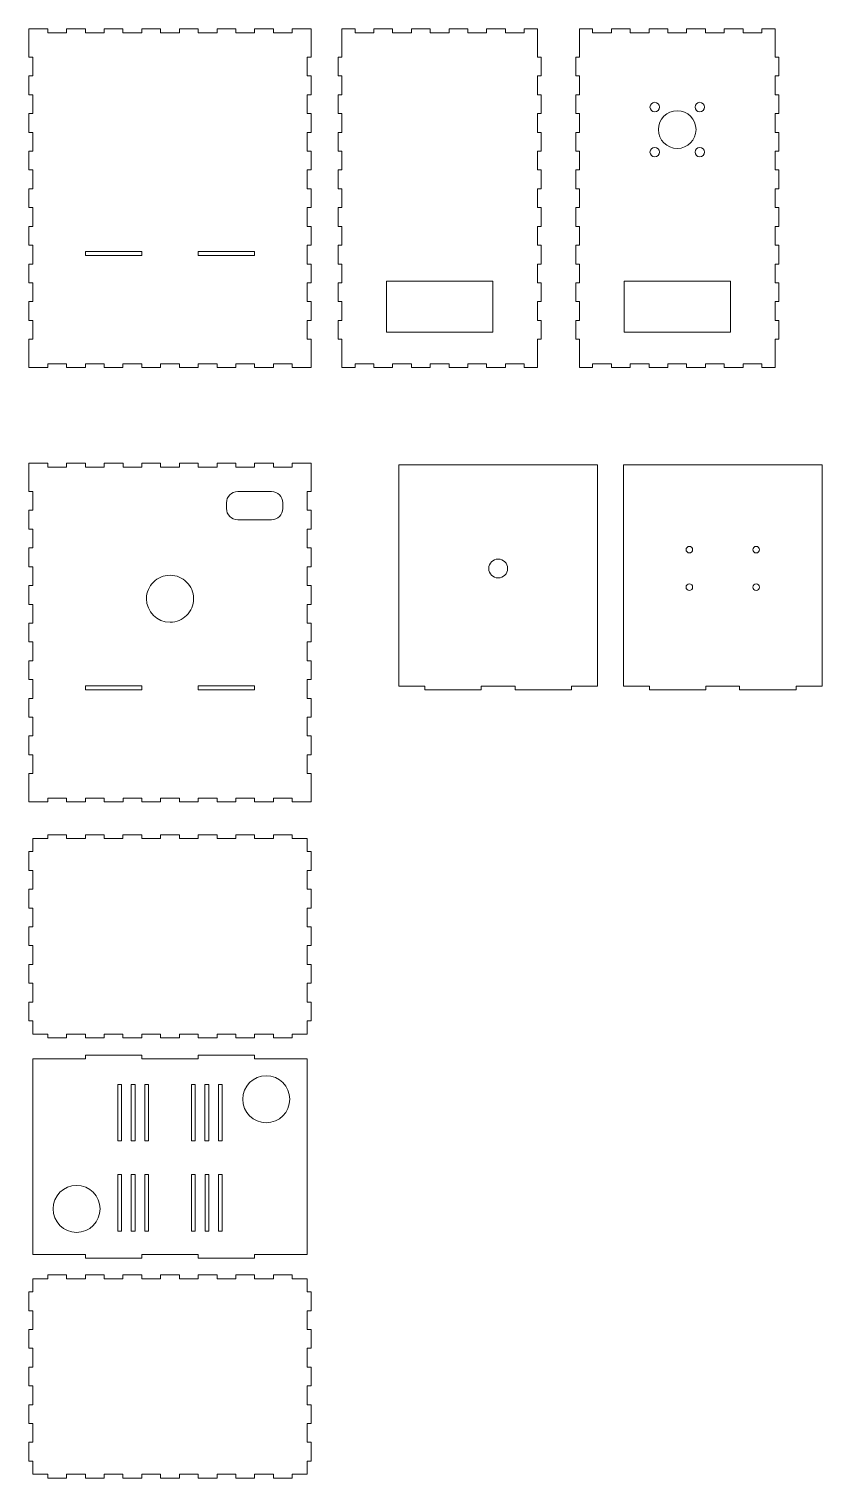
# Model space of a CAD drawing. Header units: millimetres. Extents: x 39 to 461, y -810 to -40.
import ezdxf

# ---------------------------------------------------------------- set-up
doc = ezdxf.new("R2010")
doc.units = ezdxf.units.MM
doc.header["$MEASUREMENT"] = 0
doc.layers.add('Layer 1', color=7, linetype='Continuous', lineweight=0)

msp = doc.modelspace()

# ---------------------------------------------------------------- linework, layer by layer
at = {"layer": 'Layer 1', "color": 250, "lineweight": 9, "true_color": 0x231f20}
for points in [[(309.48, -64.64), (309.48, -74.64), (311.48, -74.64), (311.48, -84.64), (309.48, -84.64), (309.48, -94.64), (311.48, -94.64), (311.48, -104.64), (309.48, -104.64), (309.48, -114.64), (311.48, -114.64), (311.48, -124.64), (309.48, -124.64), (309.48, -134.64), (311.48, -134.64), (311.48, -144.64), (309.48, -144.64), (309.48, -154.64), (311.48, -154.64), (311.48, -164.64), (309.48, -164.64), (309.48, -174.64), (311.48, -174.64), (311.48, -184.64), (309.48, -184.64), (309.48, -194.64), (311.48, -194.64), (311.48, -204.64), (309.48, -204.64), (309.48, -219.65), (302.46, -219.65), (302.46, -217.65), (292.46, -217.65), (292.46, -219.65), (282.46, -219.65), (282.46, -217.65), (272.46, -217.65), (272.46, -219.65), (262.46, -219.65), (262.46, -217.65), (252.46, -217.65), (252.46, -219.65), (242.46, -219.65), (242.46, -217.65), (232.46, -217.65), (232.46, -219.65), (222.46, -219.65), (222.46, -217.65), (212.46, -217.65), (212.46, -219.65), (205.48, -219.65), (205.48, -204.64), (203.48, -204.64), (203.48, -194.64), (205.48, -194.64), (205.48, -184.64), (203.48, -184.64), (203.48, -174.64), (205.48, -174.64), (205.48, -164.64), (203.48, -164.64), (203.48, -154.64), (205.48, -154.64), (205.48, -144.64), (203.48, -144.64), (203.48, -134.64), (205.48, -134.64), (205.48, -124.64), (203.48, -124.64), (203.48, -114.64), (205.48, -114.64), (205.48, -104.64), (203.48, -104.64), (203.48, -94.64), (205.48, -94.64), (205.48, -84.64), (203.48, -84.64), (203.48, -74.64), (205.48, -74.64), (205.48, -64.64), (203.48, -64.64), (203.48, -54.64), (205.48, -54.64), (205.48, -39.65), (212.46, -39.65), (212.46, -41.65), (222.46, -41.65), (222.46, -39.65), (232.46, -39.65), (232.46, -41.65), (242.46, -41.65), (242.46, -39.65), (252.46, -39.65), (252.46, -41.65), (262.46, -41.65), (262.46, -39.65), (272.46, -39.65), (272.46, -41.65), (282.46, -41.65), (282.46, -39.65), (292.46, -39.65), (292.46, -41.65), (302.46, -41.65), (302.46, -39.65), (309.48, -39.65), (309.48, -54.64), (311.48, -54.64), (311.48, -64.64)], [(435.81, -64.64), (435.81, -74.64), (437.81, -74.64), (437.81, -84.64), (435.81, -84.64), (435.81, -94.64), (437.81, -94.64), (437.81, -104.64), (435.81, -104.64), (435.81, -114.64), (437.81, -114.64), (437.81, -124.64), (435.81, -124.64), (435.81, -134.64), (437.81, -134.64), (437.81, -144.64), (435.81, -144.64), (435.81, -154.64), (437.81, -154.64), (437.81, -164.64), (435.81, -164.64), (435.81, -174.64), (437.81, -174.64), (437.81, -184.64), (435.81, -184.64), (435.81, -194.64), (437.81, -194.64), (437.81, -204.64), (435.81, -204.64), (435.81, -219.65), (428.8, -219.65), (428.8, -217.65), (418.79, -217.65), (418.79, -219.65), (408.8, -219.65), (408.8, -217.65), (398.8, -217.65), (398.8, -219.65), (388.79, -219.65), (388.79, -217.65), (378.8, -217.65), (378.8, -219.65), (368.8, -219.65), (368.8, -217.65), (358.8, -217.65), (358.8, -219.65), (348.8, -219.65), (348.8, -217.65), (338.8, -217.65), (338.8, -219.65), (331.81, -219.65), (331.81, -204.64), (329.81, -204.64), (329.81, -194.64), (331.81, -194.64), (331.81, -184.64), (329.81, -184.64), (329.81, -174.64), (331.81, -174.64), (331.81, -164.64), (329.81, -164.64), (329.81, -154.64), (331.81, -154.64), (331.81, -144.64), (329.81, -144.64), (329.81, -134.64), (331.81, -134.64), (331.81, -124.64), (329.81, -124.64), (329.81, -114.64), (331.81, -114.64), (331.81, -104.64), (329.81, -104.64), (329.81, -94.64), (331.81, -94.64), (331.81, -84.64), (329.81, -84.64), (329.81, -74.64), (331.81, -74.64), (331.81, -64.64), (329.81, -64.64), (329.81, -54.64), (331.81, -54.64), (331.81, -39.65), (338.8, -39.65), (338.8, -41.65), (348.8, -41.65), (348.8, -39.65), (358.8, -39.65), (358.8, -41.65), (368.8, -41.65), (368.8, -39.65), (378.8, -39.65), (378.8, -41.65), (388.79, -41.65), (388.79, -39.65), (398.8, -39.65), (398.8, -41.65), (408.8, -41.65), (408.8, -39.65), (418.79, -39.65), (418.79, -41.65), (428.8, -41.65), (428.8, -39.65), (435.81, -39.65), (435.81, -54.64), (437.81, -54.64), (437.81, -64.64)], [(99.08, -160.05), (69.08, -160.05), (69.08, -158.05), (99.08, -158.05)], [(159.08, -160.05), (129.08, -160.05), (129.08, -158.05), (159.08, -158.05)], [(285.74, -200.87), (229.21, -200.87), (229.21, -173.85), (285.74, -173.85)], [(412.08, -200.87), (355.54, -200.87), (355.54, -173.85), (412.08, -173.85)], [(341.4, -271.49), (341.4, -389.09), (327.6, -389.09), (327.6, -391.05), (297.6, -391.05), (297.6, -389.09), (279.6, -389.09), (279.6, -391.05), (249.6, -391.05), (249.6, -389.09), (235.8, -389.09), (235.8, -271.49)], [(460.8, -271.49), (460.8, -389.09), (447, -389.09), (447, -391.05), (417, -391.05), (417, -389.09), (399, -389.09), (399, -391.05), (369, -391.05), (369, -389.09), (355.2, -389.09), (355.2, -271.49)], [(99.08, -391.06), (69.08, -391.06), (69.08, -389.05), (99.08, -389.05)], [(159.08, -391.06), (129.08, -391.06), (129.08, -389.05), (159.08, -389.05)], [(187.08, -587.44), (187.08, -691.44), (159.08, -691.44), (159.08, -693.44), (129.08, -693.44), (129.08, -691.44), (99.08, -691.44), (99.08, -693.44), (69.08, -693.44), (69.08, -691.44), (41.08, -691.44), (41.08, -587.44), (69.08, -587.44), (69.08, -585.44), (99.08, -585.44), (99.08, -587.44), (129.08, -587.44), (129.08, -585.44), (159.08, -585.44), (159.08, -587.44)], [(88.27, -600.95), (88.27, -630.95), (86.27, -630.95), (86.27, -600.95)], [(95.48, -600.95), (95.48, -630.95), (93.48, -630.95), (93.48, -600.95)], [(102.68, -600.95), (102.68, -630.95), (100.68, -630.95), (100.68, -600.95)], [(127.47, -600.95), (127.47, -630.95), (125.47, -630.95), (125.47, -600.95)], [(134.67, -600.95), (134.67, -630.95), (132.67, -630.95), (132.67, -600.95)], [(141.87, -600.95), (141.87, -630.95), (139.87, -630.95), (139.87, -600.95)], [(88.28, -648.95), (88.28, -678.95), (86.28, -678.95), (86.28, -648.95)], [(95.48, -648.95), (95.48, -678.95), (93.48, -678.95), (93.48, -648.95)], [(102.68, -648.95), (102.68, -678.95), (100.68, -678.95), (100.68, -648.95)], [(127.48, -648.95), (127.48, -678.95), (125.48, -678.95), (125.48, -648.95)], [(134.68, -648.95), (134.68, -678.95), (132.68, -678.95), (132.68, -648.95)], [(141.88, -648.95), (141.88, -678.95), (139.88, -678.95), (139.88, -648.95)]]:
    msp.add_lwpolyline(points, close=True, dxfattribs=at)
for points, knots in [([(189.08, -54.64), (189.08, -54.64), (189.08, -39.65), (189.08, -39.65), (189.08, -39.65), (179.08, -39.65), (179.08, -39.65), (179.08, -39.65), (179.08, -41.65), (179.08, -41.65), (179.08, -41.65), (169.07, -41.65), (169.07, -41.65), (169.07, -41.65), (169.07, -39.65), (169.07, -39.65), (169.07, -39.65), (159.08, -39.65), (159.08, -39.65), (159.08, -39.65), (159.08, -41.65), (159.08, -41.65), (159.08, -41.65), (149.08, -41.65), (149.08, -41.65), (149.08, -41.65), (149.08, -39.65), (149.08, -39.65), (149.08, -39.65), (139.07, -39.65), (139.07, -39.65), (139.07, -39.65), (139.07, -41.65), (139.07, -41.65), (139.07, -41.65), (129.08, -41.65), (129.08, -41.65), (129.08, -41.65), (129.08, -39.65), (129.08, -39.65), (129.08, -39.65), (119.07, -39.65), (119.07, -39.65), (119.07, -39.65), (119.07, -41.65), (119.07, -41.65), (119.07, -41.65), (109.07, -41.65), (109.07, -41.65), (109.07, -41.65), (109.07, -39.65), (109.07, -39.65), (109.07, -39.65), (99.08, -39.65), (99.08, -39.65), (99.08, -39.65), (99.08, -41.65), (99.08, -41.65), (99.08, -41.65), (89.07, -41.65), (89.07, -41.65), (89.07, -41.65), (89.07, -39.65), (89.07, -39.65), (89.07, -39.65), (79.07, -39.65), (79.07, -39.65), (79.07, -39.65), (79.07, -41.65), (79.07, -41.65), (79.07, -41.65), (69.08, -41.65), (69.08, -41.65), (69.08, -41.65), (69.08, -39.65), (69.08, -39.65), (69.08, -39.65), (59.07, -39.65), (59.07, -39.65), (59.07, -39.65), (59.07, -41.65), (59.07, -41.65), (59.07, -41.65), (49.08, -41.65), (49.08, -41.65), (49.08, -41.65), (49.08, -39.65), (49.08, -39.65), (49.08, -39.65), (39.08, -39.65), (39.08, -39.65), (39.08, -39.65), (39.08, -54.64), (39.08, -54.64), (39.08, -54.64), (41.08, -54.64), (41.08, -54.64), (41.08, -54.64), (41.08, -64.64), (41.08, -64.64), (41.08, -64.64), (39.08, -64.64), (39.08, -64.64), (39.08, -64.64), (39.08, -74.64), (39.08, -74.64), (39.08, -74.64), (41.08, -74.64), (41.08, -74.64), (41.08, -74.64), (41.08, -84.64), (41.08, -84.64), (41.08, -84.64), (39.08, -84.64), (39.08, -84.64), (39.08, -84.64), (39.08, -94.64), (39.08, -94.64), (39.08, -94.64), (41.08, -94.64), (41.08, -94.64), (41.08, -94.64), (41.08, -104.64), (41.08, -104.64), (41.08, -104.64), (39.08, -104.64), (39.08, -104.64), (39.08, -104.64), (39.08, -114.64), (39.08, -114.64), (39.08, -114.64), (41.08, -114.64), (41.08, -114.64), (41.08, -114.64), (41.08, -124.64), (41.08, -124.64), (41.08, -124.64), (39.08, -124.64), (39.08, -124.64), (39.08, -124.64), (39.08, -134.64), (39.08, -134.64), (39.08, -134.64), (41.08, -134.64), (41.08, -134.64), (41.08, -134.64), (41.08, -144.64), (41.08, -144.64), (41.08, -144.64), (39.08, -144.64), (39.08, -144.64), (39.08, -144.64), (39.08, -154.64), (39.08, -154.64), (39.08, -154.64), (41.08, -154.64), (41.08, -154.64), (41.08, -154.64), (41.08, -164.64), (41.08, -164.64), (41.08, -164.64), (39.08, -164.64), (39.08, -164.64), (39.08, -164.64), (39.08, -174.64), (39.08, -174.64), (39.08, -174.64), (41.08, -174.64), (41.08, -174.64), (41.08, -174.64), (41.08, -184.64), (41.08, -184.64), (41.08, -184.64), (39.08, -184.64), (39.08, -184.64), (39.08, -184.64), (39.08, -194.64), (39.08, -194.64), (39.08, -194.64), (41.08, -194.64), (41.08, -194.64), (41.08, -194.64), (41.08, -204.64), (41.08, -204.64), (41.08, -204.64), (39.08, -204.64), (39.08, -204.64), (39.08, -204.64), (39.08, -219.65), (39.08, -219.65), (39.08, -219.65), (49.08, -219.65), (49.08, -219.65), (49.08, -219.65), (49.08, -217.65), (49.08, -217.65), (49.08, -217.65), (59.07, -217.65), (59.07, -217.65), (59.07, -217.65), (59.07, -219.65), (59.07, -219.65), (59.07, -219.65), (69.08, -219.65), (69.08, -219.65), (69.08, -219.65), (69.08, -217.65), (69.08, -217.65), (69.08, -217.65), (79.07, -217.65), (79.07, -217.65), (79.07, -217.65), (79.07, -219.65), (79.07, -219.65), (79.07, -219.65), (89.07, -219.65), (89.07, -219.65), (89.07, -219.65), (89.07, -217.65), (89.07, -217.65), (89.07, -217.65), (99.08, -217.65), (99.08, -217.65), (99.08, -217.65), (99.08, -219.65), (99.08, -219.65), (99.08, -219.65), (109.07, -219.65), (109.07, -219.65), (109.07, -219.65), (109.07, -217.65), (109.07, -217.65), (109.07, -217.65), (119.07, -217.65), (119.07, -217.65), (119.07, -217.65), (119.07, -219.65), (119.07, -219.65), (119.07, -219.65), (129.08, -219.65), (129.08, -219.65), (129.08, -219.65), (129.08, -217.65), (129.08, -217.65), (129.08, -217.65), (139.07, -217.65), (139.07, -217.65), (139.07, -217.65), (139.07, -219.65), (139.07, -219.65), (139.07, -219.65), (149.08, -219.65), (149.08, -219.65), (149.08, -219.65), (149.08, -217.65), (149.08, -217.65), (149.08, -217.65), (159.08, -217.65), (159.08, -217.65), (159.08, -217.65), (159.08, -219.65), (159.08, -219.65), (159.08, -219.65), (169.07, -219.65), (169.07, -219.65), (169.07, -219.65), (169.07, -217.65), (169.07, -217.65), (169.07, -217.65), (179.08, -217.65), (179.08, -217.65), (179.08, -217.65), (179.08, -219.65), (179.08, -219.65), (179.08, -219.65), (189.08, -219.65), (189.08, -219.65), (189.08, -219.65), (189.08, -204.64), (189.08, -204.64), (189.08, -204.64), (187.08, -204.64), (187.08, -204.64), (187.08, -204.64), (187.08, -194.64), (187.08, -194.64), (187.08, -194.64), (189.08, -194.64), (189.08, -194.64), (189.08, -194.64), (189.08, -184.64), (189.08, -184.64), (189.08, -184.64), (187.08, -184.64), (187.08, -184.64), (187.08, -184.64), (187.08, -174.64), (187.08, -174.64), (187.08, -174.64), (189.08, -174.64), (189.08, -174.64), (189.08, -174.64), (189.08, -164.64), (189.08, -164.64), (189.08, -164.64), (187.08, -164.64), (187.08, -164.64), (187.08, -164.64), (187.08, -154.64), (187.08, -154.64), (187.08, -154.64), (189.08, -154.64), (189.08, -154.64), (189.08, -154.64), (189.08, -144.64), (189.08, -144.64), (189.08, -144.64), (187.08, -144.64), (187.08, -144.64), (187.08, -144.64), (187.08, -134.64), (187.08, -134.64), (187.08, -134.64), (189.08, -134.64), (189.08, -134.64), (189.08, -134.64), (189.08, -124.64), (189.08, -124.64), (189.08, -124.64), (187.08, -124.64), (187.08, -124.64), (187.08, -124.64), (187.08, -114.64), (187.08, -114.64), (187.08, -114.64), (189.08, -114.64), (189.08, -114.64), (189.08, -114.64), (189.08, -104.64), (189.08, -104.64), (189.08, -104.64), (187.08, -104.64), (187.08, -104.64), (187.08, -104.64), (187.08, -94.64), (187.08, -94.64), (187.08, -94.64), (189.08, -94.64), (189.08, -94.64), (189.08, -94.64), (189.08, -84.64), (189.08, -84.64), (189.08, -84.64), (187.08, -84.64), (187.08, -84.64), (187.08, -84.64), (187.08, -74.64), (187.08, -74.64), (187.08, -74.64), (189.08, -74.64), (189.08, -74.64), (189.08, -74.64), (189.08, -64.64), (189.08, -64.64), (189.08, -64.64), (187.08, -64.64), (187.08, -64.64), (187.08, -64.64), (187.08, -54.64), (187.08, -54.64), (187.08, -54.64), (189.08, -54.64), (189.08, -54.64)], [0, 0, 0, 0, 1, 1, 1, 2, 2, 2, 3, 3, 3, 4, 4, 4, 5, 5, 5, 6, 6, 6, 7, 7, 7, 8, 8, 8, 9, 9, 9, 10, 10, 10, 11, 11, 11, 12, 12, 12, 13, 13, 13, 14, 14, 14, 15, 15, 15, 16, 16, 16, 17, 17, 17, 18, 18, 18, 19, 19, 19, 20, 20, 20, 21, 21, 21, 22, 22, 22, 23, 23, 23, 24, 24, 24, 25, 25, 25, 26, 26, 26, 27, 27, 27, 28, 28, 28, 29, 29, 29, 30, 30, 30, 31, 31, 31, 32, 32, 32, 33, 33, 33, 34, 34, 34, 35, 35, 35, 36, 36, 36, 37, 37, 37, 38, 38, 38, 39, 39, 39, 40, 40, 40, 41, 41, 41, 42, 42, 42, 43, 43, 43, 44, 44, 44, 45, 45, 45, 46, 46, 46, 47, 47, 47, 48, 48, 48, 49, 49, 49, 50, 50, 50, 51, 51, 51, 52, 52, 52, 53, 53, 53, 54, 54, 54, 55, 55, 55, 56, 56, 56, 57, 57, 57, 58, 58, 58, 59, 59, 59, 60, 60, 60, 61, 61, 61, 62, 62, 62, 63, 63, 63, 64, 64, 64, 65, 65, 65, 66, 66, 66, 67, 67, 67, 68, 68, 68, 69, 69, 69, 70, 70, 70, 71, 71, 71, 72, 72, 72, 73, 73, 73, 74, 74, 74, 75, 75, 75, 76, 76, 76, 77, 77, 77, 78, 78, 78, 79, 79, 79, 80, 80, 80, 81, 81, 81, 82, 82, 82, 83, 83, 83, 84, 84, 84, 85, 85, 85, 86, 86, 86, 87, 87, 87, 88, 88, 88, 89, 89, 89, 90, 90, 90, 91, 91, 91, 92, 92, 92, 93, 93, 93, 94, 94, 94, 95, 95, 95, 96, 96, 96, 97, 97, 97, 98, 98, 98, 99, 99, 99, 100, 100, 100, 101, 101, 101, 102, 102, 102, 103, 103, 103, 104, 104, 104, 105, 105, 105, 106, 106, 106, 107, 107, 107, 108, 108, 108, 109, 109, 109, 110, 110, 110, 111, 111, 111, 112, 112, 112, 113, 113, 113, 114, 114, 114, 115, 115, 115, 116, 116, 116, 117, 117, 117, 118, 118, 118, 119, 119, 119, 120, 120, 120, 121, 121, 121, 122, 122, 122, 123, 123, 123, 124, 124, 124, 124]), ([(371.81, -83.65), (371.81, -83.65), (371.81, -83.65), (371.81, -83.65), (370.43, -83.65), (369.31, -82.53), (369.31, -81.15), (369.31, -81.15), (369.31, -81.15), (369.31, -81.15), (369.31, -79.77), (370.43, -78.65), (371.81, -78.65), (371.81, -78.65), (371.81, -78.65), (371.81, -78.65), (373.19, -78.65), (374.31, -79.77), (374.31, -81.15), (374.31, -81.15), (374.31, -81.15), (374.31, -81.15), (374.31, -82.53), (373.19, -83.65), (371.81, -83.65)], [0, 0, 0, 0, 1, 1, 1, 2, 2, 2, 3, 3, 3, 4, 4, 4, 5, 5, 5, 6, 6, 6, 7, 7, 7, 8, 8, 8, 8]), ([(383.81, -103.15), (383.81, -103.15), (383.81, -103.15), (383.81, -103.15), (378.29, -103.15), (373.81, -98.67), (373.81, -93.15), (373.81, -93.15), (373.81, -93.15), (373.81, -93.15), (373.81, -87.62), (378.29, -83.15), (383.81, -83.15), (383.81, -83.15), (383.81, -83.15), (383.81, -83.15), (389.33, -83.15), (393.81, -87.62), (393.81, -93.15), (393.81, -93.15), (393.81, -93.15), (393.81, -93.15), (393.81, -98.67), (389.33, -103.15), (383.81, -103.15)], [0, 0, 0, 0, 1, 1, 1, 2, 2, 2, 3, 3, 3, 4, 4, 4, 5, 5, 5, 6, 6, 6, 7, 7, 7, 8, 8, 8, 8]), ([(395.81, -83.65), (395.81, -83.65), (395.81, -83.65), (395.81, -83.65), (394.43, -83.65), (393.31, -82.53), (393.31, -81.15), (393.31, -81.15), (393.31, -81.15), (393.31, -81.15), (393.31, -79.77), (394.43, -78.65), (395.81, -78.65), (395.81, -78.65), (395.81, -78.65), (395.81, -78.65), (397.19, -78.65), (398.31, -79.77), (398.31, -81.15), (398.31, -81.15), (398.31, -81.15), (398.31, -81.15), (398.31, -82.53), (397.19, -83.65), (395.81, -83.65)], [0, 0, 0, 0, 1, 1, 1, 2, 2, 2, 3, 3, 3, 4, 4, 4, 5, 5, 5, 6, 6, 6, 7, 7, 7, 8, 8, 8, 8]), ([(371.81, -107.65), (371.81, -107.65), (371.81, -107.65), (371.81, -107.65), (370.43, -107.65), (369.31, -106.53), (369.31, -105.15), (369.31, -105.15), (369.31, -105.15), (369.31, -105.15), (369.31, -103.77), (370.43, -102.65), (371.81, -102.65), (371.81, -102.65), (371.81, -102.65), (371.81, -102.65), (373.19, -102.65), (374.31, -103.77), (374.31, -105.15), (374.31, -105.15), (374.31, -105.15), (374.31, -105.15), (374.31, -106.53), (373.19, -107.65), (371.81, -107.65)], [0, 0, 0, 0, 1, 1, 1, 2, 2, 2, 3, 3, 3, 4, 4, 4, 5, 5, 5, 6, 6, 6, 7, 7, 7, 8, 8, 8, 8]), ([(395.81, -107.65), (395.81, -107.65), (395.81, -107.65), (395.81, -107.65), (394.43, -107.65), (393.31, -106.53), (393.31, -105.15), (393.31, -105.15), (393.31, -105.15), (393.31, -105.15), (393.31, -103.77), (394.43, -102.65), (395.81, -102.65), (395.81, -102.65), (395.81, -102.65), (395.81, -102.65), (397.19, -102.65), (398.31, -103.77), (398.31, -105.15), (398.31, -105.15), (398.31, -105.15), (398.31, -105.15), (398.31, -106.53), (397.19, -107.65), (395.81, -107.65)], [0, 0, 0, 0, 1, 1, 1, 2, 2, 2, 3, 3, 3, 4, 4, 4, 5, 5, 5, 6, 6, 6, 7, 7, 7, 8, 8, 8, 8]), ([(189.08, -285.65), (189.08, -285.65), (189.08, -270.65), (189.08, -270.65), (189.08, -270.65), (179.08, -270.65), (179.08, -270.65), (179.08, -270.65), (179.08, -272.66), (179.08, -272.66), (179.08, -272.66), (169.07, -272.66), (169.07, -272.66), (169.07, -272.66), (169.07, -270.65), (169.07, -270.65), (169.07, -270.65), (159.08, -270.65), (159.08, -270.65), (159.08, -270.65), (159.08, -272.66), (159.08, -272.66), (159.08, -272.66), (149.08, -272.66), (149.08, -272.66), (149.08, -272.66), (149.08, -270.65), (149.08, -270.65), (149.08, -270.65), (139.07, -270.65), (139.07, -270.65), (139.07, -270.65), (139.07, -272.66), (139.07, -272.66), (139.07, -272.66), (129.08, -272.66), (129.08, -272.66), (129.08, -272.66), (129.08, -270.65), (129.08, -270.65), (129.08, -270.65), (119.08, -270.65), (119.08, -270.65), (119.08, -270.65), (119.08, -272.66), (119.08, -272.66), (119.08, -272.66), (109.07, -272.66), (109.07, -272.66), (109.07, -272.66), (109.07, -270.65), (109.07, -270.65), (109.07, -270.65), (99.08, -270.65), (99.08, -270.65), (99.08, -270.65), (99.08, -272.66), (99.08, -272.66), (99.08, -272.66), (89.08, -272.66), (89.08, -272.66), (89.08, -272.66), (89.08, -270.65), (89.08, -270.65), (89.08, -270.65), (79.07, -270.65), (79.07, -270.65), (79.07, -270.65), (79.07, -272.66), (79.07, -272.66), (79.07, -272.66), (69.08, -272.66), (69.08, -272.66), (69.08, -272.66), (69.08, -270.65), (69.08, -270.65), (69.08, -270.65), (59.07, -270.65), (59.07, -270.65), (59.07, -270.65), (59.07, -272.66), (59.07, -272.66), (59.07, -272.66), (49.08, -272.66), (49.08, -272.66), (49.08, -272.66), (49.08, -270.65), (49.08, -270.65), (49.08, -270.65), (39.08, -270.65), (39.08, -270.65), (39.08, -270.65), (39.08, -285.65), (39.08, -285.65), (39.08, -285.65), (41.08, -285.65), (41.08, -285.65), (41.08, -285.65), (41.08, -295.65), (41.08, -295.65), (41.08, -295.65), (39.08, -295.65), (39.08, -295.65), (39.08, -295.65), (39.08, -305.65), (39.08, -305.65), (39.08, -305.65), (41.08, -305.65), (41.08, -305.65), (41.08, -305.65), (41.08, -315.65), (41.08, -315.65), (41.08, -315.65), (39.08, -315.65), (39.08, -315.65), (39.08, -315.65), (39.08, -325.65), (39.08, -325.65), (39.08, -325.65), (41.08, -325.65), (41.08, -325.65), (41.08, -325.65), (41.08, -335.65), (41.08, -335.65), (41.08, -335.65), (39.08, -335.65), (39.08, -335.65), (39.08, -335.65), (39.08, -345.65), (39.08, -345.65), (39.08, -345.65), (41.08, -345.65), (41.08, -345.65), (41.08, -345.65), (41.08, -355.65), (41.08, -355.65), (41.08, -355.65), (39.08, -355.65), (39.08, -355.65), (39.08, -355.65), (39.08, -365.65), (39.08, -365.65), (39.08, -365.65), (41.08, -365.65), (41.08, -365.65), (41.08, -365.65), (41.08, -375.65), (41.08, -375.65), (41.08, -375.65), (39.08, -375.65), (39.08, -375.65), (39.08, -375.65), (39.08, -385.65), (39.08, -385.65), (39.08, -385.65), (41.08, -385.65), (41.08, -385.65), (41.08, -385.65), (41.08, -395.65), (41.08, -395.65), (41.08, -395.65), (39.08, -395.65), (39.08, -395.65), (39.08, -395.65), (39.08, -405.65), (39.08, -405.65), (39.08, -405.65), (41.08, -405.65), (41.08, -405.65), (41.08, -405.65), (41.08, -415.65), (41.08, -415.65), (41.08, -415.65), (39.08, -415.65), (39.08, -415.65), (39.08, -415.65), (39.08, -425.65), (39.08, -425.65), (39.08, -425.65), (41.08, -425.65), (41.08, -425.65), (41.08, -425.65), (41.08, -435.65), (41.08, -435.65), (41.08, -435.65), (39.08, -435.65), (39.08, -435.65), (39.08, -435.65), (39.08, -450.66), (39.08, -450.66), (39.08, -450.66), (49.08, -450.66), (49.08, -450.66), (49.08, -450.66), (49.08, -448.66), (49.08, -448.66), (49.08, -448.66), (59.07, -448.66), (59.07, -448.66), (59.07, -448.66), (59.07, -450.66), (59.07, -450.66), (59.07, -450.66), (69.08, -450.66), (69.08, -450.66), (69.08, -450.66), (69.08, -448.66), (69.08, -448.66), (69.08, -448.66), (79.07, -448.66), (79.07, -448.66), (79.07, -448.66), (79.07, -450.66), (79.07, -450.66), (79.07, -450.66), (89.08, -450.66), (89.08, -450.66), (89.08, -450.66), (89.08, -448.66), (89.08, -448.66), (89.08, -448.66), (99.08, -448.66), (99.08, -448.66), (99.08, -448.66), (99.08, -450.66), (99.08, -450.66), (99.08, -450.66), (109.07, -450.66), (109.07, -450.66), (109.07, -450.66), (109.07, -448.66), (109.07, -448.66), (109.07, -448.66), (119.08, -448.66), (119.08, -448.66), (119.08, -448.66), (119.08, -450.66), (119.08, -450.66), (119.08, -450.66), (129.08, -450.66), (129.08, -450.66), (129.08, -450.66), (129.08, -448.66), (129.08, -448.66), (129.08, -448.66), (139.07, -448.66), (139.07, -448.66), (139.07, -448.66), (139.07, -450.66), (139.07, -450.66), (139.07, -450.66), (149.08, -450.66), (149.08, -450.66), (149.08, -450.66), (149.08, -448.66), (149.08, -448.66), (149.08, -448.66), (159.08, -448.66), (159.08, -448.66), (159.08, -448.66), (159.08, -450.66), (159.08, -450.66), (159.08, -450.66), (169.07, -450.66), (169.07, -450.66), (169.07, -450.66), (169.07, -448.66), (169.07, -448.66), (169.07, -448.66), (179.08, -448.66), (179.08, -448.66), (179.08, -448.66), (179.08, -450.66), (179.08, -450.66), (179.08, -450.66), (189.08, -450.66), (189.08, -450.66), (189.08, -450.66), (189.08, -435.65), (189.08, -435.65), (189.08, -435.65), (187.08, -435.65), (187.08, -435.65), (187.08, -435.65), (187.08, -425.65), (187.08, -425.65), (187.08, -425.65), (189.08, -425.65), (189.08, -425.65), (189.08, -425.65), (189.08, -415.65), (189.08, -415.65), (189.08, -415.65), (187.08, -415.65), (187.08, -415.65), (187.08, -415.65), (187.08, -405.65), (187.08, -405.65), (187.08, -405.65), (189.08, -405.65), (189.08, -405.65), (189.08, -405.65), (189.08, -395.65), (189.08, -395.65), (189.08, -395.65), (187.08, -395.65), (187.08, -395.65), (187.08, -395.65), (187.08, -385.65), (187.08, -385.65), (187.08, -385.65), (189.08, -385.65), (189.08, -385.65), (189.08, -385.65), (189.08, -375.65), (189.08, -375.65), (189.08, -375.65), (187.08, -375.65), (187.08, -375.65), (187.08, -375.65), (187.08, -365.65), (187.08, -365.65), (187.08, -365.65), (189.08, -365.65), (189.08, -365.65), (189.08, -365.65), (189.08, -355.65), (189.08, -355.65), (189.08, -355.65), (187.08, -355.65), (187.08, -355.65), (187.08, -355.65), (187.08, -345.65), (187.08, -345.65), (187.08, -345.65), (189.08, -345.65), (189.08, -345.65), (189.08, -345.65), (189.08, -335.65), (189.08, -335.65), (189.08, -335.65), (187.08, -335.65), (187.08, -335.65), (187.08, -335.65), (187.08, -325.65), (187.08, -325.65), (187.08, -325.65), (189.08, -325.65), (189.08, -325.65), (189.08, -325.65), (189.08, -315.65), (189.08, -315.65), (189.08, -315.65), (187.08, -315.65), (187.08, -315.65), (187.08, -315.65), (187.08, -305.65), (187.08, -305.65), (187.08, -305.65), (189.08, -305.65), (189.08, -305.65), (189.08, -305.65), (189.08, -295.65), (189.08, -295.65), (189.08, -295.65), (187.08, -295.65), (187.08, -295.65), (187.08, -295.65), (187.08, -285.65), (187.08, -285.65), (187.08, -285.65), (189.08, -285.65), (189.08, -285.65)], [0, 0, 0, 0, 1, 1, 1, 2, 2, 2, 3, 3, 3, 4, 4, 4, 5, 5, 5, 6, 6, 6, 7, 7, 7, 8, 8, 8, 9, 9, 9, 10, 10, 10, 11, 11, 11, 12, 12, 12, 13, 13, 13, 14, 14, 14, 15, 15, 15, 16, 16, 16, 17, 17, 17, 18, 18, 18, 19, 19, 19, 20, 20, 20, 21, 21, 21, 22, 22, 22, 23, 23, 23, 24, 24, 24, 25, 25, 25, 26, 26, 26, 27, 27, 27, 28, 28, 28, 29, 29, 29, 30, 30, 30, 31, 31, 31, 32, 32, 32, 33, 33, 33, 34, 34, 34, 35, 35, 35, 36, 36, 36, 37, 37, 37, 38, 38, 38, 39, 39, 39, 40, 40, 40, 41, 41, 41, 42, 42, 42, 43, 43, 43, 44, 44, 44, 45, 45, 45, 46, 46, 46, 47, 47, 47, 48, 48, 48, 49, 49, 49, 50, 50, 50, 51, 51, 51, 52, 52, 52, 53, 53, 53, 54, 54, 54, 55, 55, 55, 56, 56, 56, 57, 57, 57, 58, 58, 58, 59, 59, 59, 60, 60, 60, 61, 61, 61, 62, 62, 62, 63, 63, 63, 64, 64, 64, 65, 65, 65, 66, 66, 66, 67, 67, 67, 68, 68, 68, 69, 69, 69, 70, 70, 70, 71, 71, 71, 72, 72, 72, 73, 73, 73, 74, 74, 74, 75, 75, 75, 76, 76, 76, 77, 77, 77, 78, 78, 78, 79, 79, 79, 80, 80, 80, 81, 81, 81, 82, 82, 82, 83, 83, 83, 84, 84, 84, 85, 85, 85, 86, 86, 86, 87, 87, 87, 88, 88, 88, 89, 89, 89, 90, 90, 90, 91, 91, 91, 92, 92, 92, 93, 93, 93, 94, 94, 94, 95, 95, 95, 96, 96, 96, 97, 97, 97, 98, 98, 98, 99, 99, 99, 100, 100, 100, 101, 101, 101, 102, 102, 102, 103, 103, 103, 104, 104, 104, 105, 105, 105, 106, 106, 106, 107, 107, 107, 108, 108, 108, 109, 109, 109, 110, 110, 110, 111, 111, 111, 112, 112, 112, 113, 113, 113, 114, 114, 114, 115, 115, 115, 116, 116, 116, 117, 117, 117, 118, 118, 118, 119, 119, 119, 120, 120, 120, 121, 121, 121, 122, 122, 122, 123, 123, 123, 124, 124, 124, 124]), ([(168.08, -300.65), (168.08, -300.65), (150.08, -300.65), (150.08, -300.65), (146.76, -300.65), (144.08, -297.97), (144.08, -294.65), (144.08, -294.65), (144.08, -291.65), (144.08, -291.65), (144.08, -288.34), (146.76, -285.65), (150.08, -285.65), (150.08, -285.65), (168.08, -285.65), (168.08, -285.65), (171.39, -285.65), (174.08, -288.34), (174.08, -291.65), (174.08, -291.65), (174.08, -294.65), (174.08, -294.65), (174.08, -297.97), (171.39, -300.65), (168.08, -300.65)], [0, 0, 0, 0, 1, 1, 1, 2, 2, 2, 3, 3, 3, 4, 4, 4, 5, 5, 5, 6, 6, 6, 7, 7, 7, 8, 8, 8, 8]), ([(390.25, -318.32), (390.25, -318.32), (390.25, -318.32), (390.25, -318.32), (389.28, -318.32), (388.5, -317.53), (388.5, -316.57), (388.5, -316.57), (388.5, -316.57), (388.5, -316.57), (388.5, -315.6), (389.28, -314.82), (390.25, -314.82), (390.25, -314.82), (390.25, -314.82), (390.25, -314.82), (391.21, -314.82), (392, -315.6), (392, -316.57), (392, -316.57), (392, -316.57), (392, -316.57), (392, -317.53), (391.21, -318.32), (390.25, -318.32)], [0, 0, 0, 0, 1, 1, 1, 2, 2, 2, 3, 3, 3, 4, 4, 4, 5, 5, 5, 6, 6, 6, 7, 7, 7, 8, 8, 8, 8]), ([(390.25, -318.32), (390.25, -318.32), (390.25, -318.32), (390.25, -318.32), (389.28, -318.32), (388.5, -317.53), (388.5, -316.57), (388.5, -316.57), (388.5, -316.57), (388.5, -316.57), (388.5, -315.6), (389.28, -314.82), (390.25, -314.82), (390.25, -314.82), (390.25, -314.82), (390.25, -314.82), (391.21, -314.82), (392, -315.6), (392, -316.57), (392, -316.57), (392, -316.57), (392, -316.57), (392, -317.53), (391.21, -318.32), (390.25, -318.32)], [0, 0, 0, 0, 1, 1, 1, 2, 2, 2, 3, 3, 3, 4, 4, 4, 5, 5, 5, 6, 6, 6, 7, 7, 7, 8, 8, 8, 8]), ([(425.75, -318.32), (425.75, -318.32), (425.75, -318.32), (425.75, -318.32), (424.78, -318.32), (424, -317.53), (424, -316.57), (424, -316.57), (424, -316.57), (424, -316.57), (424, -315.6), (424.78, -314.82), (425.75, -314.82), (425.75, -314.82), (425.75, -314.82), (425.75, -314.82), (426.71, -314.82), (427.5, -315.6), (427.5, -316.57), (427.5, -316.57), (427.5, -316.57), (427.5, -316.57), (427.5, -317.53), (426.71, -318.32), (425.75, -318.32)], [0, 0, 0, 0, 1, 1, 1, 2, 2, 2, 3, 3, 3, 4, 4, 4, 5, 5, 5, 6, 6, 6, 7, 7, 7, 8, 8, 8, 8]), ([(425.75, -318.32), (425.75, -318.32), (425.75, -318.32), (425.75, -318.32), (424.78, -318.32), (424, -317.53), (424, -316.57), (424, -316.57), (424, -316.57), (424, -316.57), (424, -315.6), (424.78, -314.82), (425.75, -314.82), (425.75, -314.82), (425.75, -314.82), (425.75, -314.82), (426.71, -314.82), (427.5, -315.6), (427.5, -316.57), (427.5, -316.57), (427.5, -316.57), (427.5, -316.57), (427.5, -317.53), (426.71, -318.32), (425.75, -318.32)], [0, 0, 0, 0, 1, 1, 1, 2, 2, 2, 3, 3, 3, 4, 4, 4, 5, 5, 5, 6, 6, 6, 7, 7, 7, 8, 8, 8, 8]), ([(288.6, -331.57), (288.6, -331.57), (288.6, -331.57), (288.6, -331.57), (285.83, -331.57), (283.6, -329.33), (283.6, -326.57), (283.6, -326.57), (283.6, -326.57), (283.6, -326.57), (283.6, -323.8), (285.83, -321.57), (288.6, -321.57), (288.6, -321.57), (288.6, -321.57), (288.6, -321.57), (291.36, -321.57), (293.6, -323.8), (293.6, -326.57), (293.6, -326.57), (293.6, -326.57), (293.6, -326.57), (293.6, -329.33), (291.36, -331.57), (288.6, -331.57)], [0, 0, 0, 0, 1, 1, 1, 2, 2, 2, 3, 3, 3, 4, 4, 4, 5, 5, 5, 6, 6, 6, 7, 7, 7, 8, 8, 8, 8]), ([(122.91, -351.5), (120.65, -353.75), (117.53, -355.16), (114.08, -355.16), (107.17, -355.16), (101.58, -349.56), (101.58, -342.66), (101.58, -339.2), (102.98, -336.08), (105.24, -333.81), (107.5, -331.55), (110.62, -330.16), (114.08, -330.16), (117.53, -330.16), (120.65, -331.55), (122.91, -333.81), (125.17, -336.08), (126.58, -339.2), (126.58, -342.66), (126.58, -346.11), (125.17, -349.24), (122.91, -351.5)], [0, 0, 0, 0, 1, 1, 1, 2, 2, 2, 3, 3, 3, 4, 4, 4, 5, 5, 5, 6, 6, 6, 7, 7, 7, 7]), ([(390.25, -338.32), (390.25, -338.32), (390.25, -338.32), (390.25, -338.32), (389.28, -338.32), (388.5, -337.53), (388.5, -336.57), (388.5, -336.57), (388.5, -336.57), (388.5, -336.57), (388.5, -335.6), (389.28, -334.82), (390.25, -334.82), (390.25, -334.82), (390.25, -334.82), (390.25, -334.82), (391.21, -334.82), (392, -335.6), (392, -336.57), (392, -336.57), (392, -336.57), (392, -336.57), (392, -337.53), (391.21, -338.32), (390.25, -338.32)], [0, 0, 0, 0, 1, 1, 1, 2, 2, 2, 3, 3, 3, 4, 4, 4, 5, 5, 5, 6, 6, 6, 7, 7, 7, 8, 8, 8, 8]), ([(390.25, -338.32), (390.25, -338.32), (390.25, -338.32), (390.25, -338.32), (389.28, -338.32), (388.5, -337.53), (388.5, -336.57), (388.5, -336.57), (388.5, -336.57), (388.5, -336.57), (388.5, -335.6), (389.28, -334.82), (390.25, -334.82), (390.25, -334.82), (390.25, -334.82), (390.25, -334.82), (391.21, -334.82), (392, -335.6), (392, -336.57), (392, -336.57), (392, -336.57), (392, -336.57), (392, -337.53), (391.21, -338.32), (390.25, -338.32)], [0, 0, 0, 0, 1, 1, 1, 2, 2, 2, 3, 3, 3, 4, 4, 4, 5, 5, 5, 6, 6, 6, 7, 7, 7, 8, 8, 8, 8]), ([(425.75, -338.32), (425.75, -338.32), (425.75, -338.32), (425.75, -338.32), (424.78, -338.32), (424, -337.53), (424, -336.57), (424, -336.57), (424, -336.57), (424, -336.57), (424, -335.6), (424.78, -334.82), (425.75, -334.82), (425.75, -334.82), (425.75, -334.82), (425.75, -334.82), (426.71, -334.82), (427.5, -335.6), (427.5, -336.57), (427.5, -336.57), (427.5, -336.57), (427.5, -336.57), (427.5, -337.53), (426.71, -338.32), (425.75, -338.32)], [0, 0, 0, 0, 1, 1, 1, 2, 2, 2, 3, 3, 3, 4, 4, 4, 5, 5, 5, 6, 6, 6, 7, 7, 7, 8, 8, 8, 8]), ([(425.75, -338.32), (425.75, -338.32), (425.75, -338.32), (425.75, -338.32), (424.78, -338.32), (424, -337.53), (424, -336.57), (424, -336.57), (424, -336.57), (424, -336.57), (424, -335.6), (424.78, -334.82), (425.75, -334.82), (425.75, -334.82), (425.75, -334.82), (425.75, -334.82), (426.71, -334.82), (427.5, -335.6), (427.5, -336.57), (427.5, -336.57), (427.5, -336.57), (427.5, -336.57), (427.5, -337.53), (426.71, -338.32), (425.75, -338.32)], [0, 0, 0, 0, 1, 1, 1, 2, 2, 2, 3, 3, 3, 4, 4, 4, 5, 5, 5, 6, 6, 6, 7, 7, 7, 8, 8, 8, 8]), ([(41.07, -470.17), (41.07, -470.17), (41.07, -477.17), (41.07, -477.17), (41.07, -477.17), (39.07, -477.17), (39.07, -477.17), (39.07, -477.17), (39.07, -487.17), (39.07, -487.17), (39.07, -487.17), (41.07, -487.17), (41.07, -487.17), (41.07, -487.17), (41.07, -497.17), (41.07, -497.17), (41.07, -497.17), (39.07, -497.17), (39.07, -497.17), (39.07, -497.17), (39.07, -507.17), (39.07, -507.17), (39.07, -507.17), (41.07, -507.17), (41.07, -507.17), (41.07, -507.17), (41.07, -517.17), (41.07, -517.17), (41.07, -517.17), (39.07, -517.17), (39.07, -517.17), (39.07, -517.17), (39.07, -527.17), (39.07, -527.17), (39.07, -527.17), (41.07, -527.17), (41.07, -527.17), (41.07, -527.17), (41.07, -537.17), (41.07, -537.17), (41.07, -537.17), (39.07, -537.17), (39.07, -537.17), (39.07, -537.17), (39.07, -547.17), (39.07, -547.17), (39.07, -547.17), (41.07, -547.17), (41.07, -547.17), (41.07, -547.17), (41.07, -557.17), (41.07, -557.17), (41.07, -557.17), (39.07, -557.17), (39.07, -557.17), (39.07, -557.17), (39.07, -567.17), (39.07, -567.17), (39.07, -567.17), (41.07, -567.17), (41.07, -567.17), (41.07, -567.17), (41.07, -574.17), (41.07, -574.17), (41.07, -574.17), (49.07, -574.17), (49.07, -574.17), (49.07, -574.17), (49.07, -576.17), (49.07, -576.17), (49.07, -576.17), (59.07, -576.17), (59.07, -576.17), (59.07, -576.17), (59.07, -574.17), (59.07, -574.17), (59.07, -574.17), (69.07, -574.17), (69.07, -574.17), (69.07, -574.17), (69.07, -576.17), (69.07, -576.17), (69.07, -576.17), (79.07, -576.17), (79.07, -576.17), (79.07, -576.17), (79.07, -574.17), (79.07, -574.17), (79.07, -574.17), (89.07, -574.17), (89.07, -574.17), (89.07, -574.17), (89.07, -576.17), (89.07, -576.17), (89.07, -576.17), (99.07, -576.17), (99.07, -576.17), (99.07, -576.17), (99.07, -574.17), (99.07, -574.17), (99.07, -574.17), (109.07, -574.17), (109.07, -574.17), (109.07, -574.17), (109.07, -576.17), (109.07, -576.17), (109.07, -576.17), (119.07, -576.17), (119.07, -576.17), (119.07, -576.17), (119.07, -574.17), (119.07, -574.17), (119.07, -574.17), (129.07, -574.17), (129.07, -574.17), (129.07, -574.17), (129.07, -576.17), (129.07, -576.17), (129.07, -576.17), (139.07, -576.17), (139.07, -576.17), (139.07, -576.17), (139.07, -574.17), (139.07, -574.17), (139.07, -574.17), (149.07, -574.17), (149.07, -574.17), (149.07, -574.17), (149.07, -576.17), (149.07, -576.17), (149.07, -576.17), (159.07, -576.17), (159.07, -576.17), (159.07, -576.17), (159.07, -574.17), (159.07, -574.17), (159.07, -574.17), (169.07, -574.17), (169.07, -574.17), (169.07, -574.17), (169.07, -576.17), (169.07, -576.17), (169.07, -576.17), (179.07, -576.17), (179.07, -576.17), (179.07, -576.17), (179.07, -574.17), (179.07, -574.17), (179.07, -574.17), (187.07, -574.17), (187.07, -574.17), (187.07, -574.17), (187.07, -567.17), (187.07, -567.17), (187.07, -567.17), (189.07, -567.17), (189.07, -567.17), (189.07, -567.17), (189.07, -557.17), (189.07, -557.17), (189.07, -557.17), (187.07, -557.17), (187.07, -557.17), (187.07, -557.17), (187.07, -547.17), (187.07, -547.17), (187.07, -547.17), (189.07, -547.17), (189.07, -547.17), (189.07, -547.17), (189.07, -537.17), (189.07, -537.17), (189.07, -537.17), (187.07, -537.17), (187.07, -537.17), (187.07, -537.17), (187.07, -527.17), (187.07, -527.17), (187.07, -527.17), (189.07, -527.17), (189.07, -527.17), (189.07, -527.17), (189.07, -517.17), (189.07, -517.17), (189.07, -517.17), (187.07, -517.17), (187.07, -517.17), (187.07, -517.17), (187.07, -507.17), (187.07, -507.17), (187.07, -507.17), (189.07, -507.17), (189.07, -507.17), (189.07, -507.17), (189.07, -497.17), (189.07, -497.17), (189.07, -497.17), (187.07, -497.17), (187.07, -497.17), (187.07, -497.17), (187.07, -487.17), (187.07, -487.17), (187.07, -487.17), (189.07, -487.17), (189.07, -487.17), (189.07, -487.17), (189.07, -477.17), (189.07, -477.17), (189.07, -477.17), (187.07, -477.17), (187.07, -477.17), (187.07, -477.17), (187.07, -470.17), (187.07, -470.17), (187.07, -470.17), (179.07, -470.17), (179.07, -470.17), (179.07, -470.17), (179.07, -468.17), (179.07, -468.17), (179.07, -468.17), (169.07, -468.17), (169.07, -468.17), (169.07, -468.17), (169.07, -470.17), (169.07, -470.17), (169.07, -470.17), (159.07, -470.17), (159.07, -470.17), (159.07, -470.17), (159.07, -468.17), (159.07, -468.17), (159.07, -468.17), (149.07, -468.17), (149.07, -468.17), (149.07, -468.17), (149.07, -470.17), (149.07, -470.17), (149.07, -470.17), (139.07, -470.17), (139.07, -470.17), (139.07, -470.17), (139.07, -468.17), (139.07, -468.17), (139.07, -468.17), (129.07, -468.17), (129.07, -468.17), (129.07, -468.17), (129.07, -470.17), (129.07, -470.17), (129.07, -470.17), (119.07, -470.17), (119.07, -470.17), (119.07, -470.17), (119.07, -468.17), (119.07, -468.17), (119.07, -468.17), (109.07, -468.17), (109.07, -468.17), (109.07, -468.17), (109.07, -470.17), (109.07, -470.17), (109.07, -470.17), (99.07, -470.17), (99.07, -470.17), (99.07, -470.17), (99.07, -468.17), (99.07, -468.17), (99.07, -468.17), (89.07, -468.17), (89.07, -468.17), (89.07, -468.17), (89.07, -470.17), (89.07, -470.17), (89.07, -470.17), (79.07, -470.17), (79.07, -470.17), (79.07, -470.17), (79.07, -468.17), (79.07, -468.17), (79.07, -468.17), (69.07, -468.17), (69.07, -468.17), (69.07, -468.17), (69.07, -470.17), (69.07, -470.17), (69.07, -470.17), (59.07, -470.17), (59.07, -470.17), (59.07, -470.17), (59.07, -468.17), (59.07, -468.17), (59.07, -468.17), (49.07, -468.17), (49.07, -468.17), (49.07, -468.17), (49.07, -470.17), (49.07, -470.17), (49.07, -470.17), (41.07, -470.17), (41.07, -470.17)], [0, 0, 0, 0, 1, 1, 1, 2, 2, 2, 3, 3, 3, 4, 4, 4, 5, 5, 5, 6, 6, 6, 7, 7, 7, 8, 8, 8, 9, 9, 9, 10, 10, 10, 11, 11, 11, 12, 12, 12, 13, 13, 13, 14, 14, 14, 15, 15, 15, 16, 16, 16, 17, 17, 17, 18, 18, 18, 19, 19, 19, 20, 20, 20, 21, 21, 21, 22, 22, 22, 23, 23, 23, 24, 24, 24, 25, 25, 25, 26, 26, 26, 27, 27, 27, 28, 28, 28, 29, 29, 29, 30, 30, 30, 31, 31, 31, 32, 32, 32, 33, 33, 33, 34, 34, 34, 35, 35, 35, 36, 36, 36, 37, 37, 37, 38, 38, 38, 39, 39, 39, 40, 40, 40, 41, 41, 41, 42, 42, 42, 43, 43, 43, 44, 44, 44, 45, 45, 45, 46, 46, 46, 47, 47, 47, 48, 48, 48, 49, 49, 49, 50, 50, 50, 51, 51, 51, 52, 52, 52, 53, 53, 53, 54, 54, 54, 55, 55, 55, 56, 56, 56, 57, 57, 57, 58, 58, 58, 59, 59, 59, 60, 60, 60, 61, 61, 61, 62, 62, 62, 63, 63, 63, 64, 64, 64, 65, 65, 65, 66, 66, 66, 67, 67, 67, 68, 68, 68, 69, 69, 69, 70, 70, 70, 71, 71, 71, 72, 72, 72, 73, 73, 73, 74, 74, 74, 75, 75, 75, 76, 76, 76, 77, 77, 77, 78, 78, 78, 79, 79, 79, 80, 80, 80, 81, 81, 81, 82, 82, 82, 83, 83, 83, 84, 84, 84, 85, 85, 85, 86, 86, 86, 87, 87, 87, 88, 88, 88, 89, 89, 89, 90, 90, 90, 91, 91, 91, 92, 92, 92, 93, 93, 93, 94, 94, 94, 95, 95, 95, 96, 96, 96, 97, 97, 97, 98, 98, 98, 99, 99, 99, 100, 100, 100, 100]), ([(165.25, -621.35), (165.25, -621.35), (165.25, -621.35), (165.25, -621.35), (158.34, -621.35), (152.75, -615.76), (152.75, -608.85), (152.75, -608.85), (152.75, -608.85), (152.75, -608.85), (152.75, -601.95), (158.34, -596.35), (165.25, -596.35), (165.25, -596.35), (165.25, -596.35), (165.25, -596.35), (172.15, -596.35), (177.75, -601.95), (177.75, -608.85), (177.75, -608.85), (177.75, -608.85), (177.75, -608.85), (177.75, -615.76), (172.15, -621.35), (165.25, -621.35)], [0, 0, 0, 0, 1, 1, 1, 2, 2, 2, 3, 3, 3, 4, 4, 4, 5, 5, 5, 6, 6, 6, 7, 7, 7, 8, 8, 8, 8]), ([(64.36, -679.65), (64.36, -679.65), (64.36, -679.65), (64.36, -679.65), (57.45, -679.65), (51.86, -674.05), (51.86, -667.15), (51.86, -667.15), (51.86, -667.15), (51.86, -667.15), (51.86, -660.25), (57.45, -654.65), (64.36, -654.65), (64.36, -654.65), (64.36, -654.65), (64.36, -654.65), (71.26, -654.65), (76.86, -660.25), (76.86, -667.15), (76.86, -667.15), (76.86, -667.15), (76.86, -667.15), (76.86, -674.05), (71.26, -679.65), (64.36, -679.65)], [0, 0, 0, 0, 1, 1, 1, 2, 2, 2, 3, 3, 3, 4, 4, 4, 5, 5, 5, 6, 6, 6, 7, 7, 7, 8, 8, 8, 8]), ([(41.07, -704.31), (41.07, -704.31), (41.07, -711.31), (41.07, -711.31), (41.07, -711.31), (39.07, -711.31), (39.07, -711.31), (39.07, -711.31), (39.07, -721.31), (39.07, -721.31), (39.07, -721.31), (41.07, -721.31), (41.07, -721.31), (41.07, -721.31), (41.07, -731.31), (41.07, -731.31), (41.07, -731.31), (39.07, -731.31), (39.07, -731.31), (39.07, -731.31), (39.07, -741.31), (39.07, -741.31), (39.07, -741.31), (41.07, -741.31), (41.07, -741.31), (41.07, -741.31), (41.07, -751.31), (41.07, -751.31), (41.07, -751.31), (39.07, -751.31), (39.07, -751.31), (39.07, -751.31), (39.07, -761.31), (39.07, -761.31), (39.07, -761.31), (41.07, -761.31), (41.07, -761.31), (41.07, -761.31), (41.07, -771.31), (41.07, -771.31), (41.07, -771.31), (39.07, -771.31), (39.07, -771.31), (39.07, -771.31), (39.07, -781.31), (39.07, -781.31), (39.07, -781.31), (41.07, -781.31), (41.07, -781.31), (41.07, -781.31), (41.07, -791.31), (41.07, -791.31), (41.07, -791.31), (39.07, -791.31), (39.07, -791.31), (39.07, -791.31), (39.07, -801.31), (39.07, -801.31), (39.07, -801.31), (41.07, -801.31), (41.07, -801.31), (41.07, -801.31), (41.07, -808.31), (41.07, -808.31), (41.07, -808.31), (49.07, -808.31), (49.07, -808.31), (49.07, -808.31), (49.07, -810.31), (49.07, -810.31), (49.07, -810.31), (59.07, -810.31), (59.07, -810.31), (59.07, -810.31), (59.07, -808.31), (59.07, -808.31), (59.07, -808.31), (69.07, -808.31), (69.07, -808.31), (69.07, -808.31), (69.07, -810.31), (69.07, -810.31), (69.07, -810.31), (79.07, -810.31), (79.07, -810.31), (79.07, -810.31), (79.07, -808.31), (79.07, -808.31), (79.07, -808.31), (89.07, -808.31), (89.07, -808.31), (89.07, -808.31), (89.07, -810.31), (89.07, -810.31), (89.07, -810.31), (99.07, -810.31), (99.07, -810.31), (99.07, -810.31), (99.07, -808.31), (99.07, -808.31), (99.07, -808.31), (109.07, -808.31), (109.07, -808.31), (109.07, -808.31), (109.07, -810.31), (109.07, -810.31), (109.07, -810.31), (119.07, -810.31), (119.07, -810.31), (119.07, -810.31), (119.07, -808.31), (119.07, -808.31), (119.07, -808.31), (129.07, -808.31), (129.07, -808.31), (129.07, -808.31), (129.07, -810.31), (129.07, -810.31), (129.07, -810.31), (139.07, -810.31), (139.07, -810.31), (139.07, -810.31), (139.07, -808.31), (139.07, -808.31), (139.07, -808.31), (149.07, -808.31), (149.07, -808.31), (149.07, -808.31), (149.07, -810.31), (149.07, -810.31), (149.07, -810.31), (159.07, -810.31), (159.07, -810.31), (159.07, -810.31), (159.07, -808.31), (159.07, -808.31), (159.07, -808.31), (169.07, -808.31), (169.07, -808.31), (169.07, -808.31), (169.07, -810.31), (169.07, -810.31), (169.07, -810.31), (179.07, -810.31), (179.07, -810.31), (179.07, -810.31), (179.07, -808.31), (179.07, -808.31), (179.07, -808.31), (187.07, -808.31), (187.07, -808.31), (187.07, -808.31), (187.07, -801.31), (187.07, -801.31), (187.07, -801.31), (189.07, -801.31), (189.07, -801.31), (189.07, -801.31), (189.07, -791.31), (189.07, -791.31), (189.07, -791.31), (187.07, -791.31), (187.07, -791.31), (187.07, -791.31), (187.07, -781.31), (187.07, -781.31), (187.07, -781.31), (189.07, -781.31), (189.07, -781.31), (189.07, -781.31), (189.07, -771.31), (189.07, -771.31), (189.07, -771.31), (187.07, -771.31), (187.07, -771.31), (187.07, -771.31), (187.07, -761.31), (187.07, -761.31), (187.07, -761.31), (189.07, -761.31), (189.07, -761.31), (189.07, -761.31), (189.07, -751.31), (189.07, -751.31), (189.07, -751.31), (187.07, -751.31), (187.07, -751.31), (187.07, -751.31), (187.07, -741.31), (187.07, -741.31), (187.07, -741.31), (189.07, -741.31), (189.07, -741.31), (189.07, -741.31), (189.07, -731.31), (189.07, -731.31), (189.07, -731.31), (187.07, -731.31), (187.07, -731.31), (187.07, -731.31), (187.07, -721.31), (187.07, -721.31), (187.07, -721.31), (189.07, -721.31), (189.07, -721.31), (189.07, -721.31), (189.07, -711.31), (189.07, -711.31), (189.07, -711.31), (187.07, -711.31), (187.07, -711.31), (187.07, -711.31), (187.07, -704.31), (187.07, -704.31), (187.07, -704.31), (179.07, -704.31), (179.07, -704.31), (179.07, -704.31), (179.07, -702.31), (179.07, -702.31), (179.07, -702.31), (169.07, -702.31), (169.07, -702.31), (169.07, -702.31), (169.07, -704.31), (169.07, -704.31), (169.07, -704.31), (159.07, -704.31), (159.07, -704.31), (159.07, -704.31), (159.07, -702.31), (159.07, -702.31), (159.07, -702.31), (149.07, -702.31), (149.07, -702.31), (149.07, -702.31), (149.07, -704.31), (149.07, -704.31), (149.07, -704.31), (139.07, -704.31), (139.07, -704.31), (139.07, -704.31), (139.07, -702.31), (139.07, -702.31), (139.07, -702.31), (129.07, -702.31), (129.07, -702.31), (129.07, -702.31), (129.07, -704.31), (129.07, -704.31), (129.07, -704.31), (119.07, -704.31), (119.07, -704.31), (119.07, -704.31), (119.07, -702.31), (119.07, -702.31), (119.07, -702.31), (109.07, -702.31), (109.07, -702.31), (109.07, -702.31), (109.07, -704.31), (109.07, -704.31), (109.07, -704.31), (99.07, -704.31), (99.07, -704.31), (99.07, -704.31), (99.07, -702.31), (99.07, -702.31), (99.07, -702.31), (89.07, -702.31), (89.07, -702.31), (89.07, -702.31), (89.07, -704.31), (89.07, -704.31), (89.07, -704.31), (79.07, -704.31), (79.07, -704.31), (79.07, -704.31), (79.07, -702.31), (79.07, -702.31), (79.07, -702.31), (69.07, -702.31), (69.07, -702.31), (69.07, -702.31), (69.07, -704.31), (69.07, -704.31), (69.07, -704.31), (59.07, -704.31), (59.07, -704.31), (59.07, -704.31), (59.07, -702.31), (59.07, -702.31), (59.07, -702.31), (49.07, -702.31), (49.07, -702.31), (49.07, -702.31), (49.07, -704.31), (49.07, -704.31), (49.07, -704.31), (41.07, -704.31), (41.07, -704.31)], [0, 0, 0, 0, 1, 1, 1, 2, 2, 2, 3, 3, 3, 4, 4, 4, 5, 5, 5, 6, 6, 6, 7, 7, 7, 8, 8, 8, 9, 9, 9, 10, 10, 10, 11, 11, 11, 12, 12, 12, 13, 13, 13, 14, 14, 14, 15, 15, 15, 16, 16, 16, 17, 17, 17, 18, 18, 18, 19, 19, 19, 20, 20, 20, 21, 21, 21, 22, 22, 22, 23, 23, 23, 24, 24, 24, 25, 25, 25, 26, 26, 26, 27, 27, 27, 28, 28, 28, 29, 29, 29, 30, 30, 30, 31, 31, 31, 32, 32, 32, 33, 33, 33, 34, 34, 34, 35, 35, 35, 36, 36, 36, 37, 37, 37, 38, 38, 38, 39, 39, 39, 40, 40, 40, 41, 41, 41, 42, 42, 42, 43, 43, 43, 44, 44, 44, 45, 45, 45, 46, 46, 46, 47, 47, 47, 48, 48, 48, 49, 49, 49, 50, 50, 50, 51, 51, 51, 52, 52, 52, 53, 53, 53, 54, 54, 54, 55, 55, 55, 56, 56, 56, 57, 57, 57, 58, 58, 58, 59, 59, 59, 60, 60, 60, 61, 61, 61, 62, 62, 62, 63, 63, 63, 64, 64, 64, 65, 65, 65, 66, 66, 66, 67, 67, 67, 68, 68, 68, 69, 69, 69, 70, 70, 70, 71, 71, 71, 72, 72, 72, 73, 73, 73, 74, 74, 74, 75, 75, 75, 76, 76, 76, 77, 77, 77, 78, 78, 78, 79, 79, 79, 80, 80, 80, 81, 81, 81, 82, 82, 82, 83, 83, 83, 84, 84, 84, 85, 85, 85, 86, 86, 86, 87, 87, 87, 88, 88, 88, 89, 89, 89, 90, 90, 90, 91, 91, 91, 92, 92, 92, 93, 93, 93, 94, 94, 94, 95, 95, 95, 96, 96, 96, 97, 97, 97, 98, 98, 98, 99, 99, 99, 100, 100, 100, 100])]:
    msp.add_open_spline(points, degree=3, knots=knots, dxfattribs=at)

doc.saveas('drawing.dxf')
